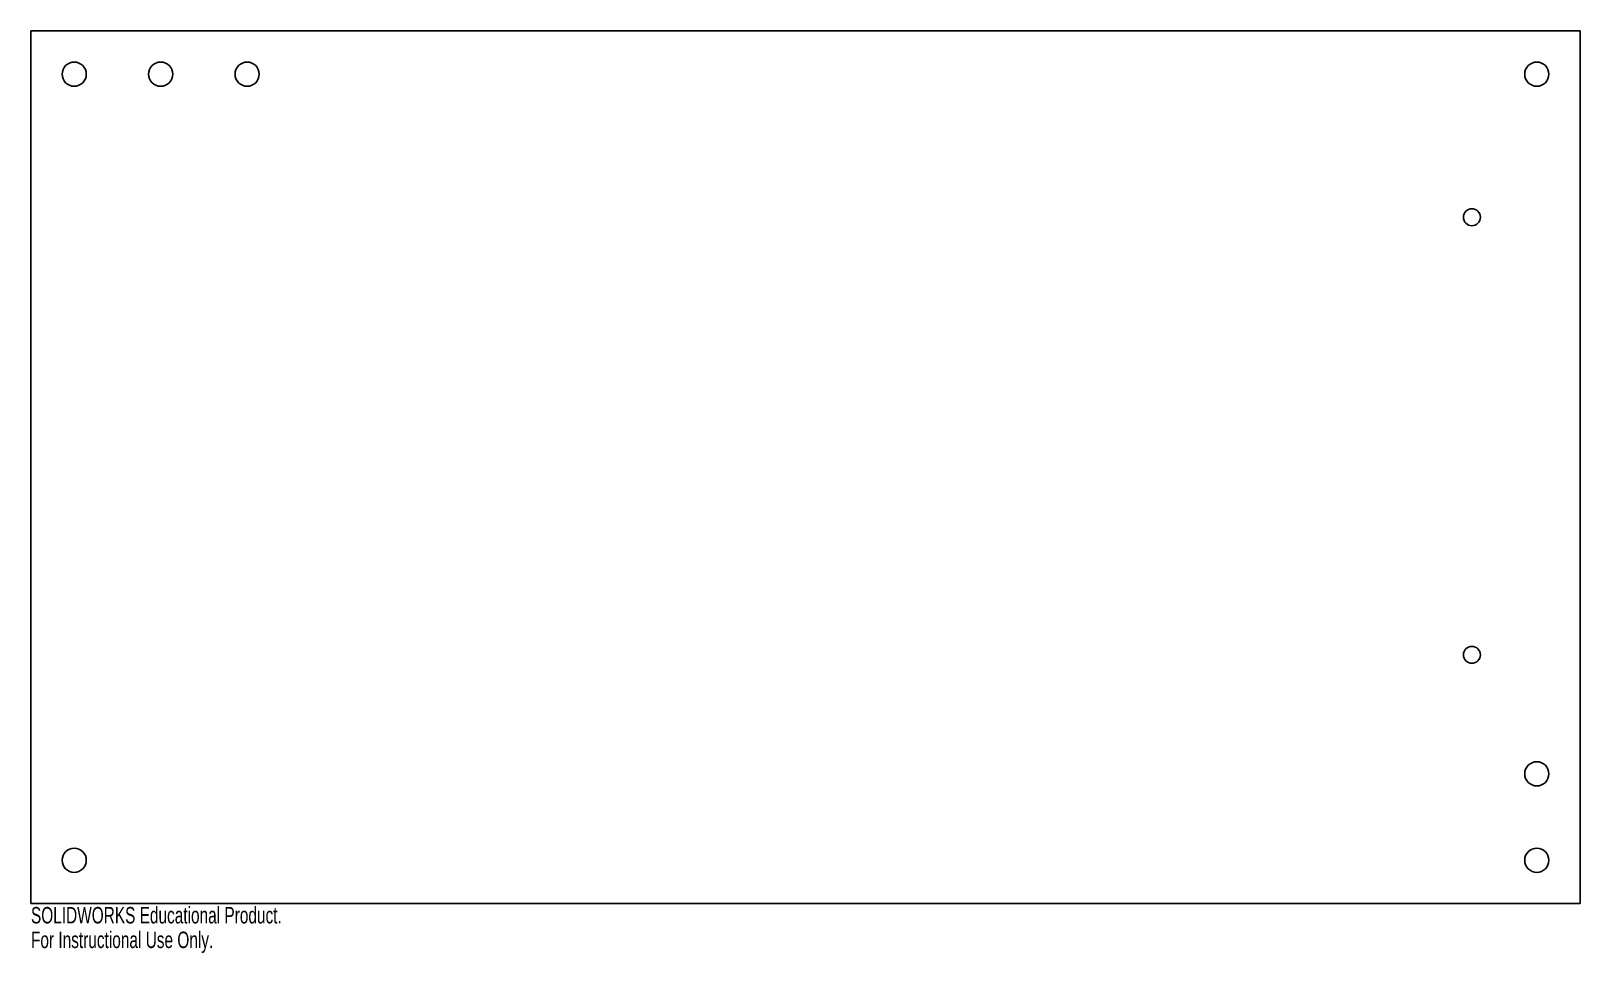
# Model space of a CAD drawing. Header units: inches. Extents: x 11.8 to 29.7, y 5.3 to 16.
import ezdxf

# ---------------------------------------------------------------- set-up
doc = ezdxf.new("R2010")
doc.units = ezdxf.units.IN
doc.header["$MEASUREMENT"] = 0
doc.styles.add('SLDTEXTSTYLE0', font='TXT', dxfattribs={"width": 0.7})

msp = doc.modelspace()

# ---------------------------------------------------------------- linework, layer by layer
at = {"color": 7, "linetype": 'Continuous', "lineweight": 25}
for p, q in [((11.811, 5.906), (11.811, 16.002)), ((11.811, 16.002), (29.728, 16.002)), ((29.728, 16.002), (29.728, 5.906)), ((11.811, 5.906), (29.728, 5.906))]:
    msp.add_line(p, q, dxfattribs=at)
for centre, radius in [((12.311, 15.502), 0.14), ((13.311, 15.502), 0.14), ((14.311, 15.502), 0.14), ((29.228, 15.502), 0.14), ((28.478, 13.846), 0.098), ((28.478, 8.783), 0.098), ((29.228, 7.406), 0.14), ((12.311, 6.406), 0.14), ((29.228, 6.406), 0.14)]:
    msp.add_circle(centre, radius, dxfattribs=at)

# ---------------------------------------------------------------- texts
at = {"color": 7, "linetype": 'Continuous', "char_height": 0.1903, "attachment_point": 1, "style": 'SLDTEXTSTYLE0'}
for s, insert in [('SOLIDWORKS Educational Product.', (11.811, 5.865)), ('For Instructional Use Only.', (11.811, 5.58))]:
    msp.add_mtext(s, dxfattribs=dict(at, insert=insert))

doc.saveas('drawing.dxf')
